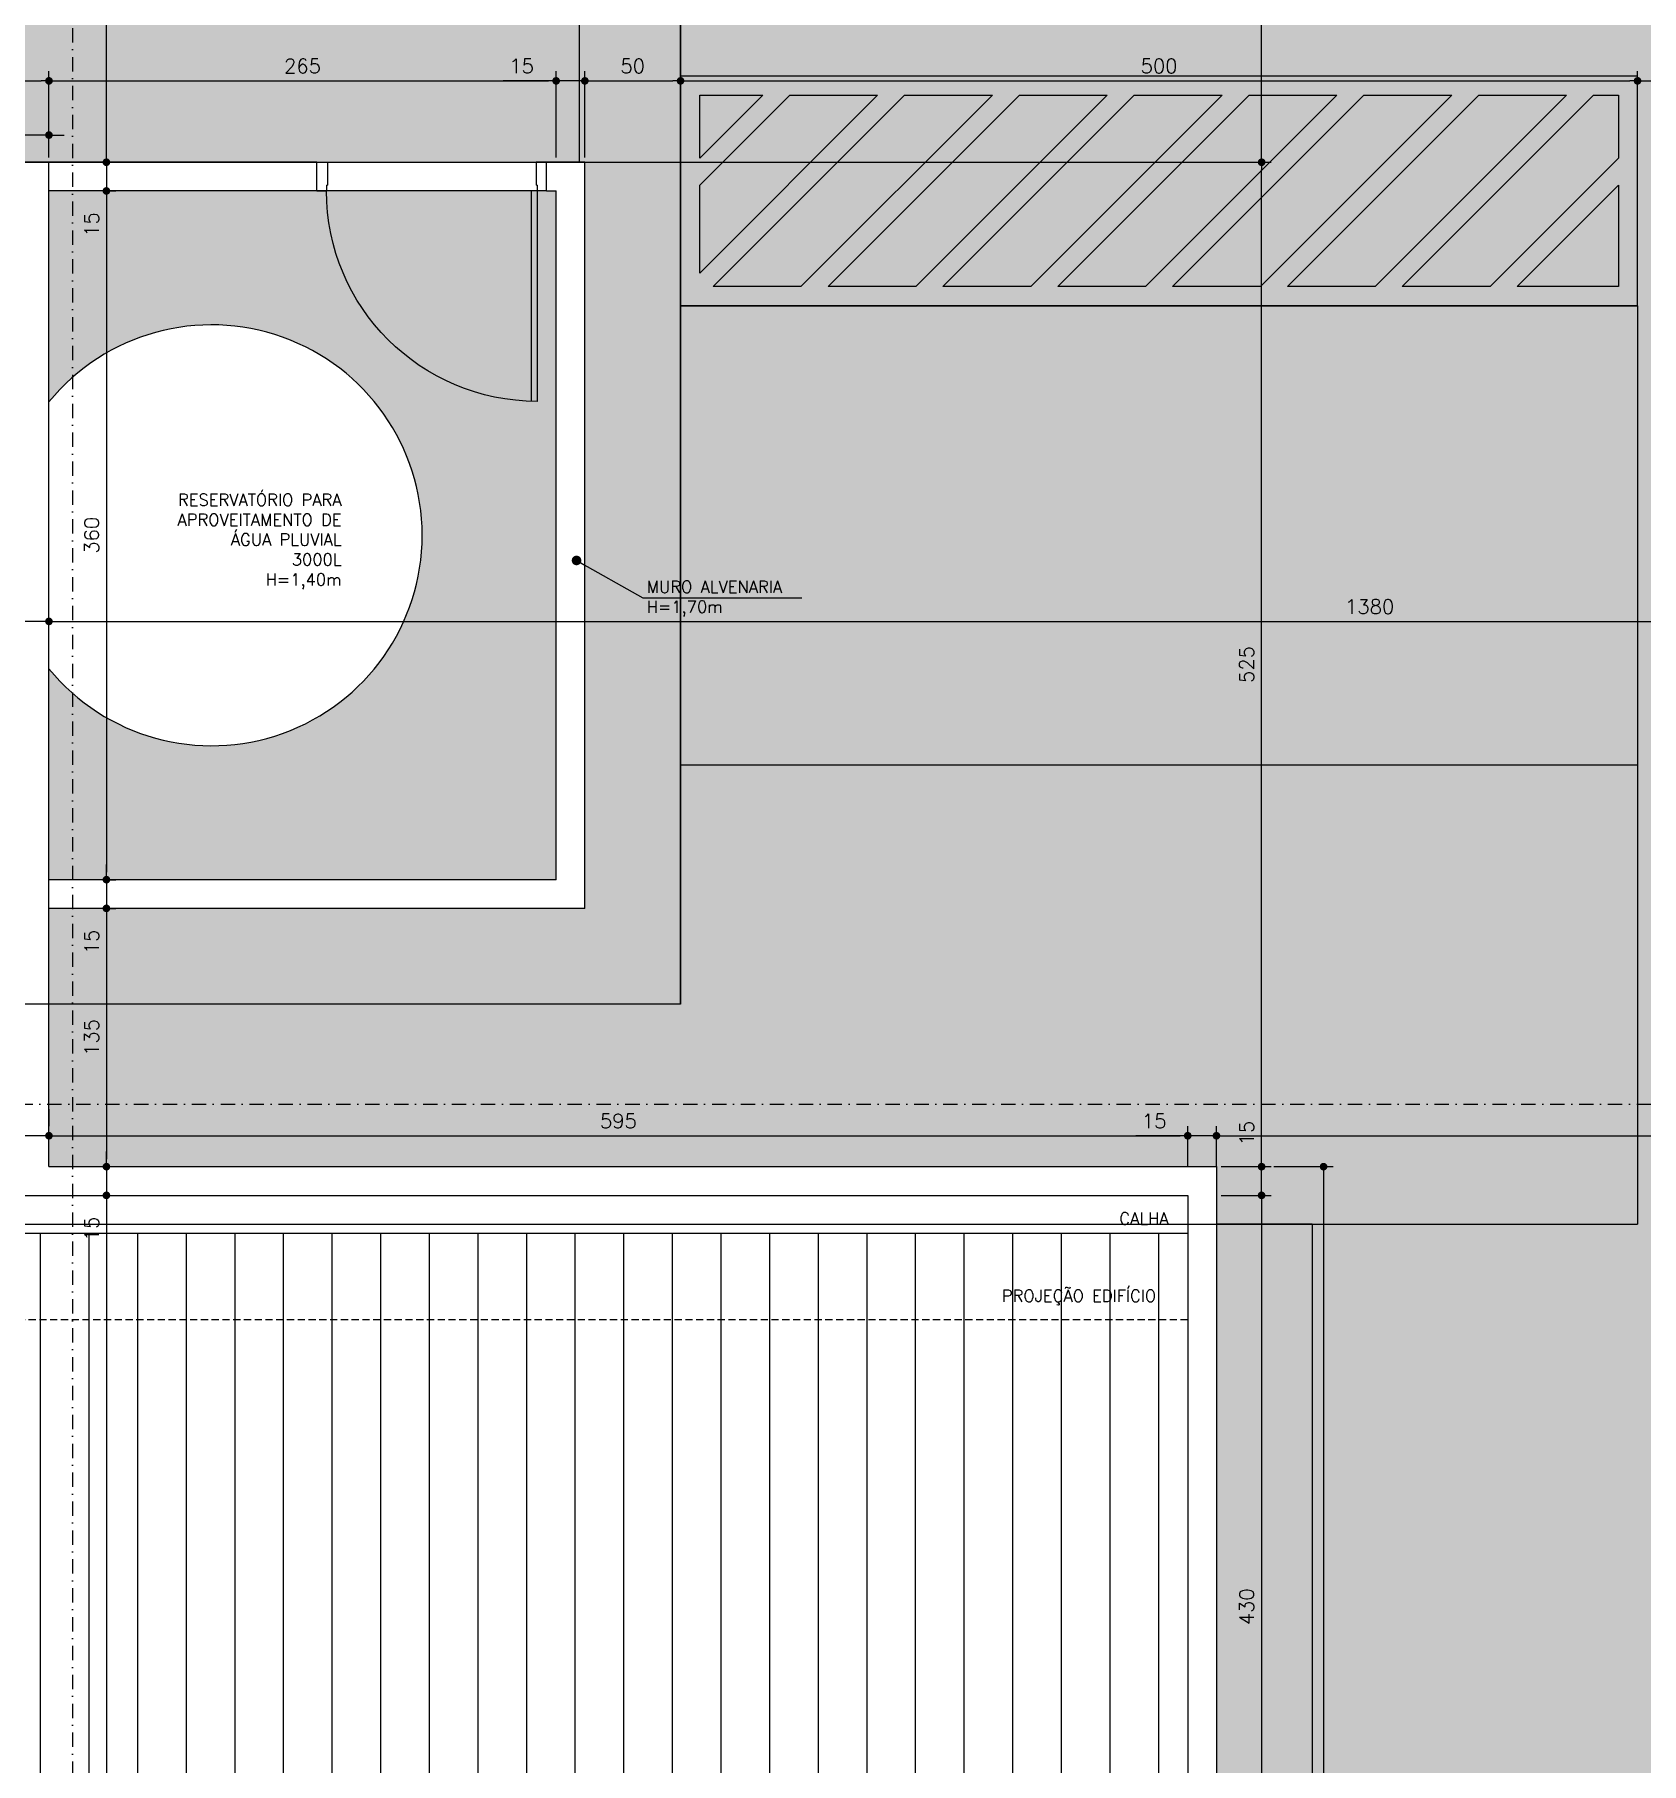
# Model space of a CAD drawing. Header units: millimetres. Extents: x 11997 to 115617, y -26993 to 31834.
# Drawn here: x 14390 to 15229, y -24568 to -23664 of the extents above; entities that cross this region are included whole.
import ezdxf

# ---------------------------------------------------------------- set-up
doc = ezdxf.new("R2010")
doc.units = ezdxf.units.MM
doc.linetypes.add('DASHDOT', pattern=[1, 0.5, -0.25, 0, -0.25])
doc.linetypes.add('HIDDEN', pattern=[0.375, 0.25, -0.125])
doc.layers.add('AREA-AMB', color=5, linetype='Continuous', plot=False)
doc.layers.add('CASCALHO', color=34, linetype='Continuous', plot=False)
for name, color, linetype in [('CALÇADA', 2, 'Continuous'), ('COTA', 4, 'Continuous'), ('DEFICIENTE', 150, 'Continuous'), ('DEFICIENTE-AMARELO', 50, 'Continuous'), ('ESQ', 2, 'Continuous'), ('H. PAVER CINZA 1', 252, 'Continuous'), ('HATCH', 1, 'Continuous'), ('LCORTE', 1, 'Continuous'), ('NIVEL', 1, 'Continuous'), ('PENA2', 2, 'Continuous'), ('PENA3', 3, 'Continuous'), ('PROJ', 1, 'HIDDEN'), ('TEXTO1', 1, 'Continuous'), ('TEXTO2', 2, 'Continuous')]:
    doc.layers.add(name, color=color, linetype=linetype)
doc.styles.add('ROMANS', font='romans.shx')
doc.dimstyles.new('EXTERNA100', dxfattribs={"dimtxt": 12.5, "dimasz": 5, "dimexe": 10, "dimexo": 30, "dimgap": 5.5, "dimtad": 1, "dimzin": 12, "dimdsep": 46, "dimtxsty": 'ROMANS', "dimblk1": 'DOT', "dimblk2": 'DOT', "dimsah": 1, "dimcen": 9, "dimclrt": 2, "dimadec": 0, "dimazin": 0, "dimtfac": 1, "dimtmove": 0, "dimatfit": 1, "dimldrblk": 'DOT', "dimfxl": 1, "dimtolj": 1, "dimtzin": 4, "dimarcsym": 0})
doc.dimstyles.new('EXTERNA50', dxfattribs={"dimtxt": 7.5, "dimasz": 4, "dimexe": 5, "dimexo": 30, "dimgap": 4, "dimtad": 1, "dimzin": 12, "dimdsep": 46, "dimtxsty": 'ROMANS', "dimblk1": 'DOT', "dimblk2": 'DOT', "dimsah": 1, "dimcen": 9, "dimclrt": 2, "dimaunit": 1, "dimadec": 3, "dimazin": 0, "dimtfac": 1, "dimtmove": 0, "dimatfit": 1, "dimldrblk": 'DOT', "dimfxl": 1, "dimtolj": 1, "dimtzin": 4, "dimarcsym": 0})

# ---------------------------------------------------------------- blocks, each defined once
blk = doc.blocks.new('_DOT')
at = {"color": 0, "linetype": 'ByBlock'}
blk.add_line((-0.5, 0), (-1, 0), dxfattribs=at)
at = {"color": 0, "linetype": 'ByBlock', "const_width": 0.5}
blk.add_lwpolyline([(-0.25, 0, 1), (0.25, 0, 1)], format="xyb", close=True, dxfattribs=at)
blk = doc.blocks.new('*D19')
at = {"layer": 'COTA', "color": 0, "lineweight": -2, "transparency": 16777216}
for p, q in [((14382.22, -23728.22), (14382.22, -23711.42)), ((14397.22, -23728.22), (14397.22, -23711.42)), ((14378.22, -23716.42), (14355.15, -23716.42)), ((14397.22, -23716.42), (14382.22, -23716.42)), ((14401.22, -23716.42), (14405.22, -23716.42))]:
    blk.add_line(p, q, dxfattribs=at)
at = {"layer": 'Defpoints', "color": 0, "transparency": 16777216}
for p in [(14382.22, -23716.42), (14382.22, -23758.22), (14397.22, -23758.22)]:
    blk.add_point(p, dxfattribs=at)
at = {"layer": 'COTA', "color": 0, "lineweight": -2, "transparency": 16777216, "xscale": 4, "yscale": 4, "zscale": 4}
blk.add_blockref('_DOT', (14382.22, -23716.42), dxfattribs=at)
at = {"layer": 'COTA', "color": 0, "lineweight": -2, "transparency": 16777216, "xscale": 4, "yscale": 4, "zscale": 4, "rotation": 180}
blk.add_blockref('_DOT', (14397.22, -23716.42), dxfattribs=at)
at = {"layer": 'COTA', "color": 2, "transparency": 16777216, "insert": (14364.69, -23708.67), "char_height": 7.5, "attachment_point": 5, "style": 'ROMANS'}
blk.add_mtext('\\A1;15', dxfattribs=at)
blk = doc.blocks.new('*D20')
at = {"layer": 'COTA', "color": 0, "lineweight": -2, "transparency": 16777216}
for p, q in [((14397.22, -23728.22), (14397.22, -23683.09)), ((14662.22, -23728.22), (14662.22, -23683.09)), ((14401.22, -23688.09), (14658.22, -23688.09))]:
    blk.add_line(p, q, dxfattribs=at)
at = {"layer": 'Defpoints', "color": 0, "transparency": 16777216}
for p in [(14662.22, -23688.09), (14397.22, -23758.22), (14662.22, -23758.22)]:
    blk.add_point(p, dxfattribs=at)
at = {"layer": 'COTA', "color": 0, "lineweight": -2, "transparency": 16777216, "xscale": 4, "yscale": 4, "zscale": 4, "rotation": 180}
blk.add_blockref('_DOT', (14397.22, -23688.09), dxfattribs=at)
at = {"layer": 'COTA', "color": 0, "lineweight": -2, "transparency": 16777216, "xscale": 4, "yscale": 4, "zscale": 4}
blk.add_blockref('_DOT', (14662.22, -23688.09), dxfattribs=at)
at = {"layer": 'COTA', "color": 2, "transparency": 16777216, "insert": (14529.72, -23680.34), "char_height": 7.5, "attachment_point": 5, "style": 'ROMANS'}
blk.add_mtext('\\A1;265', dxfattribs=at)
blk = doc.blocks.new('*D21')
at = {"layer": 'COTA', "color": 0, "lineweight": -2, "transparency": 16777216}
for p, q in [((14662.22, -23728.22), (14662.22, -23683.09)), ((14677.22, -23728.22), (14677.22, -23683.09)), ((14658.22, -23688.09), (14634.62, -23688.09)), ((14677.22, -23688.09), (14662.22, -23688.09)), ((14681.22, -23688.09), (14685.22, -23688.09))]:
    blk.add_line(p, q, dxfattribs=at)
at = {"layer": 'Defpoints', "color": 0, "transparency": 16777216}
for p in [(14677.22, -23688.09), (14662.22, -23758.22), (14677.22, -23758.22)]:
    blk.add_point(p, dxfattribs=at)
at = {"layer": 'COTA', "color": 0, "lineweight": -2, "transparency": 16777216, "xscale": 4, "yscale": 4, "zscale": 4}
blk.add_blockref('_DOT', (14662.22, -23688.09), dxfattribs=at)
at = {"layer": 'COTA', "color": 0, "lineweight": -2, "transparency": 16777216, "xscale": 4, "yscale": 4, "zscale": 4, "rotation": 180}
blk.add_blockref('_DOT', (14677.22, -23688.09), dxfattribs=at)
at = {"layer": 'COTA', "color": 2, "transparency": 16777216, "insert": (14644.15, -23680.34), "char_height": 7.5, "attachment_point": 5, "style": 'ROMANS'}
blk.add_mtext('\\A1;15', dxfattribs=at)
blk = doc.blocks.new('*D22')
at = {"layer": 'COTA', "color": 0, "lineweight": -2, "transparency": 16777216}
for p, q in [((14677.22, -23728.22), (14677.22, -23683.09)), ((14727.22, -23705.62), (14727.22, -23683.09)), ((14681.22, -23688.09), (14723.22, -23688.09))]:
    blk.add_line(p, q, dxfattribs=at)
at = {"layer": 'Defpoints', "color": 0, "transparency": 16777216}
for p in [(14727.22, -23688.09), (14727.22, -23735.62), (14677.22, -23758.22)]:
    blk.add_point(p, dxfattribs=at)
at = {"layer": 'COTA', "color": 0, "lineweight": -2, "transparency": 16777216, "xscale": 4, "yscale": 4, "zscale": 4, "rotation": 180}
blk.add_blockref('_DOT', (14677.22, -23688.09), dxfattribs=at)
at = {"layer": 'COTA', "color": 0, "lineweight": -2, "transparency": 16777216, "xscale": 4, "yscale": 4, "zscale": 4}
blk.add_blockref('_DOT', (14727.22, -23688.09), dxfattribs=at)
at = {"layer": 'COTA', "color": 2, "transparency": 16777216, "insert": (14702.22, -23680.34), "char_height": 7.5, "attachment_point": 5, "style": 'ROMANS'}
blk.add_mtext('\\A1;50', dxfattribs=at)
blk = doc.blocks.new('*D26')
at = {"layer": 'COTA', "color": 0, "lineweight": -2, "transparency": 16777216}
for p, q in [((14427.25, -23726.62), (14427.25, -23722.62)), ((14427.22, -23730.62), (14432.25, -23730.62)), ((14427.25, -23730.62), (14427.25, -23745.62)), ((14427.22, -23745.62), (14432.25, -23745.62)), ((14427.25, -23749.62), (14427.25, -23772.69))]:
    blk.add_line(p, q, dxfattribs=at)
at = {"layer": 'Defpoints', "color": 0, "transparency": 16777216}
for p in [(14397.22, -23730.62), (14397.22, -23745.62), (14427.25, -23745.62)]:
    blk.add_point(p, dxfattribs=at)
at = {"layer": 'COTA', "color": 0, "lineweight": -2, "transparency": 16777216, "xscale": 4, "yscale": 4, "zscale": 4}
for p, rotation in [((14427.25, -23730.62), 270), ((14427.25, -23745.62), 90)]:
    blk.add_blockref('_DOT', p, dxfattribs=dict(at, rotation=rotation))
at = {"layer": 'COTA', "color": 2, "transparency": 16777216, "insert": (14419.5, -23763.15), "char_height": 7.5, "attachment_point": 5, "rotation": 90, "style": 'ROMANS'}
blk.add_mtext('\\A1;15', dxfattribs=at)
blk = doc.blocks.new('*D27')
at = {"layer": 'COTA', "color": 0, "lineweight": -2, "transparency": 16777216}
for p, q in [((14427.22, -23745.62), (14432.25, -23745.62)), ((14427.25, -23749.62), (14427.25, -24101.62)), ((14427.22, -24105.62), (14432.25, -24105.62))]:
    blk.add_line(p, q, dxfattribs=at)
at = {"layer": 'Defpoints', "color": 0, "transparency": 16777216}
for p in [(14397.22, -23745.62), (14397.22, -24105.62), (14427.25, -24105.62)]:
    blk.add_point(p, dxfattribs=at)
at = {"layer": 'COTA', "color": 0, "lineweight": -2, "transparency": 16777216, "xscale": 4, "yscale": 4, "zscale": 4}
for p, rotation in [((14427.25, -23745.62), 90), ((14427.25, -24105.62), 270)]:
    blk.add_blockref('_DOT', p, dxfattribs=dict(at, rotation=rotation))
at = {"layer": 'COTA', "color": 2, "transparency": 16777216, "insert": (14419.5, -23925.62), "char_height": 7.5, "attachment_point": 5, "rotation": 90, "style": 'ROMANS'}
blk.add_mtext('\\A1;360', dxfattribs=at)
blk = doc.blocks.new('*D28')
at = {"layer": 'COTA', "color": 0, "lineweight": -2, "transparency": 16777216}
for p, q in [((14427.25, -24101.62), (14427.25, -24097.62)), ((14427.22, -24105.62), (14432.25, -24105.62)), ((14427.25, -24105.62), (14427.25, -24120.62)), ((14427.22, -24120.62), (14432.25, -24120.62)), ((14427.25, -24124.62), (14427.25, -24147.69))]:
    blk.add_line(p, q, dxfattribs=at)
at = {"layer": 'Defpoints', "color": 0, "transparency": 16777216}
for p in [(14397.22, -24105.62), (14397.22, -24120.62), (14427.25, -24120.62)]:
    blk.add_point(p, dxfattribs=at)
at = {"layer": 'COTA', "color": 0, "lineweight": -2, "transparency": 16777216, "xscale": 4, "yscale": 4, "zscale": 4}
for p, rotation in [((14427.25, -24105.62), 270), ((14427.25, -24120.62), 90)]:
    blk.add_blockref('_DOT', p, dxfattribs=dict(at, rotation=rotation))
at = {"layer": 'COTA', "color": 2, "transparency": 16777216, "insert": (14419.5, -24138.15), "char_height": 7.5, "attachment_point": 5, "rotation": 90, "style": 'ROMANS'}
blk.add_mtext('\\A1;15', dxfattribs=at)
blk = doc.blocks.new('*D29')
at = {"layer": 'COTA', "color": 0, "lineweight": -2, "transparency": 16777216}
for p, q in [((14427.22, -24120.62), (14432.25, -24120.62)), ((14427.25, -24124.62), (14427.25, -24251.62)), ((14427.22, -24255.62), (14432.25, -24255.62))]:
    blk.add_line(p, q, dxfattribs=at)
at = {"layer": 'Defpoints', "color": 0, "transparency": 16777216}
for p in [(14397.22, -24120.62), (14397.22, -24255.62), (14427.25, -24255.62)]:
    blk.add_point(p, dxfattribs=at)
at = {"layer": 'COTA', "color": 0, "lineweight": -2, "transparency": 16777216, "xscale": 4, "yscale": 4, "zscale": 4}
for p, rotation in [((14427.25, -24120.62), 90), ((14427.25, -24255.62), 270)]:
    blk.add_blockref('_DOT', p, dxfattribs=dict(at, rotation=rotation))
at = {"layer": 'COTA', "color": 2, "transparency": 16777216, "insert": (14419.5, -24188.12), "char_height": 7.5, "attachment_point": 5, "rotation": 90, "style": 'ROMANS'}
blk.add_mtext('\\A1;135', dxfattribs=at)
blk = doc.blocks.new('*D30')
at = {"layer": 'COTA', "color": 0, "lineweight": -2, "transparency": 16777216}
for p, q in [((14427.25, -24251.62), (14427.25, -24247.62)), ((14427.22, -24255.62), (14432.25, -24255.62)), ((14427.25, -24255.62), (14427.25, -24270.62)), ((14427.22, -24270.62), (14432.25, -24270.62)), ((14427.25, -24274.62), (14427.25, -24297.69))]:
    blk.add_line(p, q, dxfattribs=at)
at = {"layer": 'Defpoints', "color": 0, "transparency": 16777216}
for p in [(14397.22, -24255.62), (14397.22, -24270.62), (14427.25, -24270.62)]:
    blk.add_point(p, dxfattribs=at)
at = {"layer": 'COTA', "color": 0, "lineweight": -2, "transparency": 16777216, "xscale": 4, "yscale": 4, "zscale": 4}
for p, rotation in [((14427.25, -24255.62), 270), ((14427.25, -24270.62), 90)]:
    blk.add_blockref('_DOT', p, dxfattribs=dict(at, rotation=rotation))
at = {"layer": 'COTA', "color": 2, "transparency": 16777216, "insert": (14419.5, -24288.15), "char_height": 7.5, "attachment_point": 5, "rotation": 90, "style": 'ROMANS'}
blk.add_mtext('\\A1;15', dxfattribs=at)
blk = doc.blocks.new('*D31')
at = {"layer": 'COTA', "color": 0, "lineweight": -2, "transparency": 16777216}
for p, q in [((14427.22, -24270.62), (14432.25, -24270.62)), ((14427.25, -24274.62), (14427.25, -25276.62)), ((14427.22, -25280.62), (14432.25, -25280.62))]:
    blk.add_line(p, q, dxfattribs=at)
at = {"layer": 'Defpoints', "color": 0, "transparency": 16777216}
for p in [(14397.22, -24270.62), (14397.22, -25280.62), (14427.25, -25280.62)]:
    blk.add_point(p, dxfattribs=at)
at = {"layer": 'COTA', "color": 0, "lineweight": -2, "transparency": 16777216, "xscale": 4, "yscale": 4, "zscale": 4}
for p, rotation in [((14427.25, -24270.62), 90), ((14427.25, -25280.62), 270)]:
    blk.add_blockref('_DOT', p, dxfattribs=dict(at, rotation=rotation))
at = {"layer": 'COTA', "color": 2, "transparency": 16777216, "insert": (14419.5, -24775.62), "char_height": 7.5, "attachment_point": 5, "rotation": 90, "style": 'ROMANS'}
blk.add_mtext('\\A1;1010', dxfattribs=at)
blk = doc.blocks.new('*D37')
at = {"layer": 'COTA', "color": 0, "lineweight": -2, "transparency": 16777216}
for p, q in [((14427.22, -23120.62), (14432.25, -23120.62)), ((14427.25, -23726.62), (14427.25, -23124.62)), ((14427.22, -23730.62), (14432.25, -23730.62))]:
    blk.add_line(p, q, dxfattribs=at)
at = {"layer": 'Defpoints', "color": 0, "transparency": 16777216}
for p in [(14397.22, -23120.62), (14427.25, -23120.62), (14397.22, -23730.62)]:
    blk.add_point(p, dxfattribs=at)
at = {"layer": 'COTA', "color": 0, "lineweight": -2, "transparency": 16777216, "xscale": 4, "yscale": 4, "zscale": 4}
for p, rotation in [((14427.25, -23120.62), 90), ((14427.25, -23730.62), 270)]:
    blk.add_blockref('_DOT', p, dxfattribs=dict(at, rotation=rotation))
at = {"layer": 'COTA', "color": 2, "transparency": 16777216, "insert": (14419.5, -23425.62), "char_height": 7.5, "attachment_point": 5, "rotation": 90, "style": 'ROMANS'}
blk.add_mtext('\\A1;610', dxfattribs=at)
blk = doc.blocks.new('*D39')
at = {"layer": 'COTA', "color": 0, "lineweight": -2, "transparency": 16777216}
for p, q in [((15030.81, -24251.62), (15030.81, -24228.54)), ((15009.75, -24255.62), (15035.81, -24255.62)), ((15030.81, -24270.62), (15030.81, -24255.62)), ((15009.75, -24270.62), (15035.81, -24270.62)), ((15030.81, -24274.62), (15030.81, -24278.62))]:
    blk.add_line(p, q, dxfattribs=at)
at = {"layer": 'Defpoints', "color": 0, "transparency": 16777216}
for p in [(14979.75, -24255.62), (15030.81, -24255.62), (14979.75, -24270.62)]:
    blk.add_point(p, dxfattribs=at)
at = {"layer": 'COTA', "color": 0, "lineweight": -2, "transparency": 16777216, "xscale": 4, "yscale": 4, "zscale": 4}
for p, rotation in [((15030.81, -24255.62), 270), ((15030.81, -24270.62), 90)]:
    blk.add_blockref('_DOT', p, dxfattribs=dict(at, rotation=rotation))
at = {"layer": 'COTA', "color": 2, "transparency": 16777216, "insert": (15023.06, -24238.08), "char_height": 7.5, "attachment_point": 5, "rotation": 90, "style": 'ROMANS'}
blk.add_mtext('\\A1;15', dxfattribs=at)
blk = doc.blocks.new('*D40')
at = {"layer": 'COTA', "color": 0, "lineweight": -2, "transparency": 16777216}
for p, q in [((15009.75, -24270.62), (15035.81, -24270.62)), ((15030.81, -24274.62), (15030.81, -24696.62)), ((15009.75, -24700.62), (15035.81, -24700.62))]:
    blk.add_line(p, q, dxfattribs=at)
at = {"layer": 'Defpoints', "color": 0, "transparency": 16777216}
for p in [(14979.75, -24270.62), (14979.75, -24700.62), (15030.81, -24700.62)]:
    blk.add_point(p, dxfattribs=at)
at = {"layer": 'COTA', "color": 0, "lineweight": -2, "transparency": 16777216, "xscale": 4, "yscale": 4, "zscale": 4}
for p, rotation in [((15030.81, -24270.62), 90), ((15030.81, -24700.62), 270)]:
    blk.add_blockref('_DOT', p, dxfattribs=dict(at, rotation=rotation))
at = {"layer": 'COTA', "color": 2, "transparency": 16777216, "insert": (15023.06, -24485.62), "char_height": 7.5, "attachment_point": 5, "rotation": 90, "style": 'ROMANS'}
blk.add_mtext('\\A1;430', dxfattribs=at)
blk = doc.blocks.new('*D48')
at = {"layer": 'COTA', "color": 0, "lineweight": -2, "transparency": 16777216}
for p, q in [((14707.22, -23730.62), (15035.81, -23730.62)), ((15030.81, -24251.62), (15030.81, -23734.62)), ((15009.75, -24255.62), (15035.81, -24255.62))]:
    blk.add_line(p, q, dxfattribs=at)
at = {"layer": 'Defpoints', "color": 0, "transparency": 16777216}
for p in [(14677.22, -23730.62), (15030.81, -23730.62), (14979.75, -24255.62)]:
    blk.add_point(p, dxfattribs=at)
at = {"layer": 'COTA', "color": 0, "lineweight": -2, "transparency": 16777216, "xscale": 4, "yscale": 4, "zscale": 4}
for p, rotation in [((15030.81, -23730.62), 90), ((15030.81, -24255.62), 270)]:
    blk.add_blockref('_DOT', p, dxfattribs=dict(at, rotation=rotation))
at = {"layer": 'COTA', "color": 2, "transparency": 16777216, "insert": (15023.06, -23993.12), "char_height": 7.5, "attachment_point": 5, "rotation": 90, "style": 'ROMANS'}
blk.add_mtext('\\A1;525', dxfattribs=at)
blk = doc.blocks.new('*D49')
at = {"layer": 'COTA', "color": 0, "lineweight": -2, "transparency": 16777216}
for p, q in [((14717.22, -23105.62), (15035.81, -23105.62)), ((15030.81, -23726.62), (15030.81, -23109.62)), ((14707.22, -23730.62), (15035.81, -23730.62))]:
    blk.add_line(p, q, dxfattribs=at)
at = {"layer": 'Defpoints', "color": 0, "transparency": 16777216}
for p in [(14687.22, -23105.62), (15030.81, -23105.62), (14677.22, -23730.62)]:
    blk.add_point(p, dxfattribs=at)
at = {"layer": 'COTA', "color": 0, "lineweight": -2, "transparency": 16777216, "xscale": 4, "yscale": 4, "zscale": 4}
for p, rotation in [((15030.81, -23105.62), 90), ((15030.81, -23730.62), 270)]:
    blk.add_blockref('_DOT', p, dxfattribs=dict(at, rotation=rotation))
at = {"layer": 'COTA', "color": 2, "transparency": 16777216, "insert": (15023.06, -23418.12), "char_height": 7.5, "attachment_point": 5, "rotation": 90, "style": 'ROMANS'}
blk.add_mtext('\\A1;625', dxfattribs=at)
blk = doc.blocks.new('*D69')
at = {"layer": 'COTA', "color": 0, "lineweight": -2, "transparency": 16777216}
for p, q in [((13382.22, -23700.62), (13382.22, -23683.09)), ((14397.22, -23700.62), (14397.22, -23683.09)), ((13386.22, -23688.09), (14393.22, -23688.09))]:
    blk.add_line(p, q, dxfattribs=at)
at = {"layer": 'Defpoints', "color": 0, "transparency": 16777216}
for p in [(14397.22, -23688.09), (13382.22, -23730.62), (14397.22, -23730.62)]:
    blk.add_point(p, dxfattribs=at)
at = {"layer": 'COTA', "color": 0, "lineweight": -2, "transparency": 16777216, "xscale": 4, "yscale": 4, "zscale": 4, "rotation": 180}
blk.add_blockref('_DOT', (13382.22, -23688.09), dxfattribs=at)
at = {"layer": 'COTA', "color": 0, "lineweight": -2, "transparency": 16777216, "xscale": 4, "yscale": 4, "zscale": 4}
blk.add_blockref('_DOT', (14397.22, -23688.09), dxfattribs=at)
at = {"layer": 'COTA', "color": 2, "transparency": 16777216, "insert": (13889.72, -23680.34), "char_height": 7.5, "attachment_point": 5, "style": 'ROMANS'}
blk.add_mtext('\\A1;1015', dxfattribs=at)
blk = doc.blocks.new('*D75')
at = {"layer": 'COTA', "color": 0, "lineweight": -2, "transparency": 16777216}
for p, q in [((14382.22, -24225.62), (14382.22, -24234.47)), ((14397.22, -24225.62), (14397.22, -24234.47)), ((14378.22, -24239.47), (14355.15, -24239.47)), ((14397.22, -24239.47), (14382.22, -24239.47)), ((14401.22, -24239.47), (14405.22, -24239.47))]:
    blk.add_line(p, q, dxfattribs=at)
at = {"layer": 'Defpoints', "color": 0, "transparency": 16777216}
for p in [(14382.22, -24239.47), (14382.22, -24255.62), (14397.22, -24255.62)]:
    blk.add_point(p, dxfattribs=at)
at = {"layer": 'COTA', "color": 0, "lineweight": -2, "transparency": 16777216, "xscale": 4, "yscale": 4, "zscale": 4}
blk.add_blockref('_DOT', (14382.22, -24239.47), dxfattribs=at)
at = {"layer": 'COTA', "color": 0, "lineweight": -2, "transparency": 16777216, "xscale": 4, "yscale": 4, "zscale": 4, "rotation": 180}
blk.add_blockref('_DOT', (14397.22, -24239.47), dxfattribs=at)
at = {"layer": 'COTA', "color": 2, "transparency": 16777216, "insert": (14364.69, -24231.72), "char_height": 7.5, "attachment_point": 5, "style": 'ROMANS'}
blk.add_mtext('\\A1;15', dxfattribs=at)
blk = doc.blocks.new('*D76')
at = {"layer": 'COTA', "color": 0, "lineweight": -2, "transparency": 16777216}
for p, q in [((14397.22, -24240.62), (14397.22, -24234.47)), ((14992.22, -24240.62), (14992.22, -24234.47)), ((14401.22, -24239.47), (14988.22, -24239.47))]:
    blk.add_line(p, q, dxfattribs=at)
at = {"layer": 'Defpoints', "color": 0, "transparency": 16777216}
for p in [(14992.22, -24239.47), (14397.22, -24270.62), (14992.22, -24270.62)]:
    blk.add_point(p, dxfattribs=at)
at = {"layer": 'COTA', "color": 0, "lineweight": -2, "transparency": 16777216, "xscale": 4, "yscale": 4, "zscale": 4, "rotation": 180}
blk.add_blockref('_DOT', (14397.22, -24239.47), dxfattribs=at)
at = {"layer": 'COTA', "color": 0, "lineweight": -2, "transparency": 16777216, "xscale": 4, "yscale": 4, "zscale": 4}
blk.add_blockref('_DOT', (14992.22, -24239.47), dxfattribs=at)
at = {"layer": 'COTA', "color": 2, "transparency": 16777216, "insert": (14694.72, -24231.72), "char_height": 7.5, "attachment_point": 5, "style": 'ROMANS'}
blk.add_mtext('\\A1;595', dxfattribs=at)
blk = doc.blocks.new('*D77')
at = {"layer": 'COTA', "color": 0, "lineweight": -2, "transparency": 16777216}
for p, q in [((14992.22, -24255.62), (14992.22, -24234.47)), ((15007.22, -24255.62), (15007.22, -24234.47)), ((14988.22, -24239.47), (14965.15, -24239.47)), ((15007.22, -24239.47), (14992.22, -24239.47)), ((15011.22, -24239.47), (15015.22, -24239.47))]:
    blk.add_line(p, q, dxfattribs=at)
at = {"layer": 'Defpoints', "color": 0, "transparency": 16777216}
for p in [(14992.22, -24239.47), (14992.22, -24285.62), (15007.22, -24285.62)]:
    blk.add_point(p, dxfattribs=at)
at = {"layer": 'COTA', "color": 0, "lineweight": -2, "transparency": 16777216, "xscale": 4, "yscale": 4, "zscale": 4}
blk.add_blockref('_DOT', (14992.22, -24239.47), dxfattribs=at)
at = {"layer": 'COTA', "color": 0, "lineweight": -2, "transparency": 16777216, "xscale": 4, "yscale": 4, "zscale": 4, "rotation": 180}
blk.add_blockref('_DOT', (15007.22, -24239.47), dxfattribs=at)
at = {"layer": 'COTA', "color": 2, "transparency": 16777216, "insert": (14974.69, -24231.72), "char_height": 7.5, "attachment_point": 5, "style": 'ROMANS'}
blk.add_mtext('\\A1;15', dxfattribs=at)
blk = doc.blocks.new('*D78')
at = {"layer": 'COTA', "color": 0, "lineweight": -2, "transparency": 16777216}
for p, q in [((15007.22, -24255.62), (15007.22, -24234.47)), ((15777.22, -24255.62), (15777.22, -24234.47)), ((15011.22, -24239.47), (15773.22, -24239.47))]:
    blk.add_line(p, q, dxfattribs=at)
at = {"layer": 'Defpoints', "color": 0, "transparency": 16777216}
for p in [(15777.22, -24239.47), (15007.22, -24285.62), (15777.22, -24285.62)]:
    blk.add_point(p, dxfattribs=at)
at = {"layer": 'COTA', "color": 0, "lineweight": -2, "transparency": 16777216, "xscale": 4, "yscale": 4, "zscale": 4, "rotation": 180}
blk.add_blockref('_DOT', (15007.22, -24239.47), dxfattribs=at)
at = {"layer": 'COTA', "color": 0, "lineweight": -2, "transparency": 16777216, "xscale": 4, "yscale": 4, "zscale": 4}
blk.add_blockref('_DOT', (15777.22, -24239.47), dxfattribs=at)
at = {"layer": 'COTA', "color": 2, "transparency": 16777216, "insert": (15392.22, -24231.72), "char_height": 7.5, "attachment_point": 5, "style": 'ROMANS'}
blk.add_mtext('\\A1;770', dxfattribs=at)
blk = doc.blocks.new('*D82')
at = {"layer": 'COTA', "color": 0, "lineweight": -2, "transparency": 16777216}
for p, q in [((15037.22, -24255.62), (15068.19, -24255.62)), ((15063.19, -24259.62), (15063.19, -25371.62)), ((15037.22, -25375.62), (15068.19, -25375.62))]:
    blk.add_line(p, q, dxfattribs=at)
at = {"layer": 'Defpoints', "color": 0, "transparency": 16777216}
for p in [(15007.22, -24255.62), (15007.22, -25375.62), (15063.19, -25375.62)]:
    blk.add_point(p, dxfattribs=at)
at = {"layer": 'COTA', "color": 0, "lineweight": -2, "transparency": 16777216, "xscale": 4, "yscale": 4, "zscale": 4}
for p, rotation in [((15063.19, -24255.62), 90), ((15063.19, -25375.62), 270)]:
    blk.add_blockref('_DOT', p, dxfattribs=dict(at, rotation=rotation))
at = {"layer": 'COTA', "color": 2, "transparency": 16777216, "insert": (15055.44, -24815.62), "char_height": 7.5, "attachment_point": 5, "rotation": 90, "style": 'ROMANS'}
blk.add_mtext('\\A1;1120', dxfattribs=at)
blk = doc.blocks.new('*D140')
at = {"layer": 'COTA', "color": 0, "lineweight": -2, "transparency": 16777216}
for p, q in [((14727.22, -23700.62), (14727.22, -23683.09)), ((15227.22, -23705.62), (15227.22, -23683.09)), ((14731.22, -23688.09), (15223.22, -23688.09))]:
    blk.add_line(p, q, dxfattribs=at)
at = {"layer": 'Defpoints', "color": 0, "transparency": 16777216}
for p in [(15227.22, -23688.09), (14727.22, -23730.62), (15227.22, -23735.62)]:
    blk.add_point(p, dxfattribs=at)
at = {"layer": 'COTA', "color": 0, "lineweight": -2, "transparency": 16777216, "xscale": 4, "yscale": 4, "zscale": 4, "rotation": 180}
blk.add_blockref('_DOT', (14727.22, -23688.09), dxfattribs=at)
at = {"layer": 'COTA', "color": 0, "lineweight": -2, "transparency": 16777216, "xscale": 4, "yscale": 4, "zscale": 4}
blk.add_blockref('_DOT', (15227.22, -23688.09), dxfattribs=at)
at = {"layer": 'COTA', "color": 2, "transparency": 16777216, "insert": (14977.22, -23680.34), "char_height": 7.5, "attachment_point": 5, "style": 'ROMANS'}
blk.add_mtext('\\A1;500', dxfattribs=at)
blk = doc.blocks.new('*D141')
at = {"layer": 'COTA', "color": 0, "lineweight": -2, "transparency": 16777216}
for p, q in [((15227.22, -23705.62), (15227.22, -23683.09)), ((15777.22, -23705.62), (15777.22, -23683.09)), ((15231.22, -23688.09), (15773.22, -23688.09))]:
    blk.add_line(p, q, dxfattribs=at)
at = {"layer": 'Defpoints', "color": 0, "transparency": 16777216}
for p in [(15777.22, -23688.09), (15227.22, -23735.62), (15777.22, -23735.62)]:
    blk.add_point(p, dxfattribs=at)
at = {"layer": 'COTA', "color": 0, "lineweight": -2, "transparency": 16777216, "xscale": 4, "yscale": 4, "zscale": 4, "rotation": 180}
blk.add_blockref('_DOT', (15227.22, -23688.09), dxfattribs=at)
at = {"layer": 'COTA', "color": 0, "lineweight": -2, "transparency": 16777216, "xscale": 4, "yscale": 4, "zscale": 4}
blk.add_blockref('_DOT', (15777.22, -23688.09), dxfattribs=at)
at = {"layer": 'COTA', "color": 2, "transparency": 16777216, "insert": (15502.22, -23680.34), "char_height": 7.5, "attachment_point": 5, "style": 'ROMANS'}
blk.add_mtext('\\A1;550', dxfattribs=at)
blk = doc.blocks.new('P110')
at = {"layer": 'ESQ'}
for p, q in [((0.82, 8.79), (6.32, 8.79)), ((6.32, 8.79), (6.32, -3.21)), ((120.82, 8.79), (115.32, 8.79)), ((115.32, 8.79), (115.32, -3.21)), ((0.82, -6.21), (5.82, -6.21)), ((5.82, -3.21), (5.82, -6.21)), ((5.82, -3.21), (6.32, -3.21)), ((5.82, -6.21), (5.82, -116.21)), ((5.82, -6.21), (8.82, -6.21)), ((8.82, -6.21), (8.82, -116.17)), ((115.82, -3.21), (115.32, -3.21)), ((115.82, -3.21), (115.82, -6.21)), ((120.82, -6.21), (115.82, -6.21))]:
    blk.add_line(p, q, dxfattribs=at)
at = {"layer": 'ESQ', "color": 1}
blk.add_arc((5.82, -6.21), 110, 270, 0, dxfattribs=at)
blk = doc.blocks.new('*D199')
at = {"layer": 'COTA', "color": 0, "lineweight": -2, "transparency": 16777216}
for p, q in [((14378.22, -23970.62), (14355.15, -23970.62)), ((14382.22, -23997.97), (14382.22, -23965.62)), ((14397.22, -23970.62), (14382.22, -23970.62)), ((14397.22, -23997.97), (14397.22, -23965.62)), ((14401.22, -23970.62), (14405.22, -23970.62))]:
    blk.add_line(p, q, dxfattribs=at)
at = {"layer": 'Defpoints', "color": 0, "transparency": 16777216}
for p in [(14382.22, -23970.62), (14382.22, -24027.97), (14397.22, -24027.97)]:
    blk.add_point(p, dxfattribs=at)
at = {"layer": 'COTA', "color": 0, "lineweight": -2, "transparency": 16777216, "xscale": 4, "yscale": 4, "zscale": 4}
blk.add_blockref('_DOT', (14382.22, -23970.62), dxfattribs=at)
at = {"layer": 'COTA', "color": 0, "lineweight": -2, "transparency": 16777216, "xscale": 4, "yscale": 4, "zscale": 4, "rotation": 180}
blk.add_blockref('_DOT', (14397.22, -23970.62), dxfattribs=at)
at = {"layer": 'COTA', "color": 2, "transparency": 16777216, "insert": (14364.69, -23962.87), "char_height": 7.5, "attachment_point": 5, "style": 'ROMANS'}
blk.add_mtext('\\A1;15', dxfattribs=at)
blk = doc.blocks.new('*D200')
at = {"layer": 'COTA', "color": 0, "lineweight": -2, "transparency": 16777216}
for p, q in [((14397.22, -23997.97), (14397.22, -23965.62)), ((14401.22, -23970.62), (15773.22, -23970.62)), ((15777.22, -23997.97), (15777.22, -23965.62))]:
    blk.add_line(p, q, dxfattribs=at)
at = {"layer": 'Defpoints', "color": 0, "transparency": 16777216}
for p in [(15777.22, -23970.62), (14397.22, -24027.97), (15777.22, -24027.97)]:
    blk.add_point(p, dxfattribs=at)
at = {"layer": 'COTA', "color": 0, "lineweight": -2, "transparency": 16777216, "xscale": 4, "yscale": 4, "zscale": 4, "rotation": 180}
blk.add_blockref('_DOT', (14397.22, -23970.62), dxfattribs=at)
at = {"layer": 'COTA', "color": 0, "lineweight": -2, "transparency": 16777216, "xscale": 4, "yscale": 4, "zscale": 4}
blk.add_blockref('_DOT', (15777.22, -23970.62), dxfattribs=at)
at = {"layer": 'COTA', "color": 2, "transparency": 16777216, "insert": (15087.22, -23962.87), "char_height": 7.5, "attachment_point": 5, "style": 'ROMANS'}
blk.add_mtext('\\A1;1380', dxfattribs=at)
blk = doc.blocks.new('FDEDF')
at = {"layer": 'DEFICIENTE-AMARELO'}
h = blk.add_hatch(color=256, dxfattribs=at)
h.paths.add_polyline_path([(169428.78, 11396.44), (169308.78, 11396.44), (169308.78, 10896.44), (169428.78, 10896.44)])
h.paths.add_polyline_path([(169418.78, 11293.51), (169325.85, 11386.44), (169371.71, 11386.44), (169418.78, 11339.37)], flags=16)
h.paths.add_polyline_path([(169418.78, 11279.37), (169418.78, 11233.51), (169318.78, 11333.51), (169318.78, 11379.37)], flags=16)
h.paths.add_polyline_path([(169418.78, 11219.37), (169418.78, 11173.51), (169318.78, 11273.51), (169318.78, 11319.37)], flags=16)
h.paths.add_polyline_path([(169418.78, 11353.51), (169385.85, 11386.44), (169418.78, 11386.44)], flags=16)
h.paths.add_polyline_path([(169418.78, 11159.37), (169418.78, 11113.51), (169318.78, 11213.51), (169318.78, 11259.37)], flags=16)
h.paths.add_polyline_path([(169418.78, 11099.37), (169418.78, 11053.51), (169318.78, 11153.51), (169318.78, 11199.37)], flags=16)
h.paths.add_polyline_path([(169318.78, 11139.37), (169418.78, 11039.37), (169418.78, 10993.51), (169318.78, 11093.51)], flags=16)
h.paths.add_polyline_path([(169318.78, 11079.37), (169418.78, 10979.37), (169418.78, 10933.51), (169318.78, 11033.51)], flags=16)
h.paths.add_polyline_path([(169318.78, 11019.37), (169418.78, 10919.37), (169418.78, 10906.44), (169385.85, 10906.44), (169318.78, 10973.51)], flags=16)
h.paths.add_polyline_path([(169318.78, 10959.37), (169371.71, 10906.44), (169318.78, 10906.44)], flags=16)
at = {"layer": 'DEFICIENTE-AMARELO', "color": 1}
for points in [[(169428.78, 11396.44), (169308.78, 11396.44), (169308.78, 10896.44), (169428.78, 10896.44), (169428.78, 11396.44)], [(169418.78, 11293.51), (169325.85, 11386.44), (169371.71, 11386.44), (169418.78, 11339.37), (169418.78, 11293.51)], [(169418.78, 11353.51), (169385.85, 11386.44), (169418.78, 11386.44), (169418.78, 11353.51)], [(169418.78, 11279.37), (169418.78, 11233.51), (169318.78, 11333.51), (169318.78, 11379.37), (169418.78, 11279.37)], [(169418.78, 11219.37), (169418.78, 11173.51), (169318.78, 11273.51), (169318.78, 11319.37), (169418.78, 11219.37)], [(169418.78, 11159.37), (169418.78, 11113.51), (169318.78, 11213.51), (169318.78, 11259.37), (169418.78, 11159.37)], [(169418.78, 11099.37), (169418.78, 11053.51), (169318.78, 11153.51), (169318.78, 11199.37), (169418.78, 11099.37)], [(169318.78, 11139.37), (169418.78, 11039.37), (169418.78, 10993.51), (169318.78, 11093.51), (169318.78, 11139.37)], [(169318.78, 11079.37), (169418.78, 10979.37), (169418.78, 10933.51), (169318.78, 11033.51), (169318.78, 11079.37)], [(169318.78, 11019.37), (169418.78, 10919.37), (169418.78, 10906.44), (169385.85, 10906.44), (169318.78, 10973.51), (169318.78, 11019.37)], [(169318.78, 10959.37), (169371.71, 10906.44), (169318.78, 10906.44), (169318.78, 10959.37)]]:
    blk.add_lwpolyline(points, close=True, dxfattribs=at)

msp = doc.modelspace()

# ---------------------------------------------------------------- hatches: boundary and pattern name
at = {"layer": 'CASCALHO'}
h = msp.add_hatch(dxfattribs=at)
h.set_pattern_fill('AR-CONC', color=256, scale=0.2, style=0)
h.set_pattern_definition([(50, (14397.223, -25241.616), (36.43693, -3.1878), [3.81, -41.91]), (355, (14397.223, -25241.616), (-7.04857, 38.21133), [3.048, -33.528]), (100.451, (14400.26, -25241.88), (29.3885, 35.02334), [3.238, -35.618]), (46.1842, (14397.223, -25231.456), (54.2158, -8.4085), [5.715, -62.865]), (96.6356, (14401.74, -25232.157), (47.4808, 49.4851), [4.857, -53.427]), (351.184, (14397.223, -25231.456), (47.4809, 49.485), [4.572, -50.292]), (21, (14402.303, -25233.996), (30.32298, -20.4531), [3.81, -41.91]), (326, (14402.303, -25233.996), (12.3604, 36.8376), [3.048, -33.528]), (71.4514, (14404.83, -25235.7), (42.6833, 16.38457), [3.238, -35.618]), (37.5, (14397.223, -25241.616), (0.61772, 16.91101), [0, -33.1216, 0, -34.036, 0, -33.655]), (7.5, (14397.223, -25241.616), (13.36393, 20.03611), [0, -19.4056, 0, -32.3596, 0, -12.827]), (327.5, (14385.895, -25241.616), (27.11812, -1.14575), [0, -12.7, 0, -39.624, 0, -52.578]), (317.5, (14380.815, -25241.616), (29.62584, 5.0853), [0, -16.51, 0, -26.3144, 0, -37.338])])
h.paths.add_polyline_path([(15777.223, -23120.616), (14727.223, -23120.616), (14727.223, -24170.616), (14397.223, -24170.616), (14397.223, -24255.616), (15007.223, -24255.616), (15007.223, -24285.893), (15057.223, -24285.893), (15057.223, -25241.616), (15777.223, -25241.616)])
at = {"layer": 'DEFICIENTE'}
h = msp.add_hatch(color=256, dxfattribs=at)
h.paths.add_polyline_path([(15055.738, -23839.233), (15055.738, -24009.233), (15225.738, -24009.233), (15225.738, -23839.233)])
h.paths.add_polyline_path([(15183.98, -23883.221), (15174.48, -23866.767), (15182.707, -23862.017), (15196.957, -23886.699), (15155.821, -23910.449), (15155.821, -23967.449), (15079.821, -23967.449, -3.1462644), (15093.256, -23957.949), (15122.805, -23957.949), (15122.805, -23915.129), (15130.405, -23915.129), (15130.405, -23957.949), (15146.321, -23957.949), (15146.321, -23904.964)], flags=16)
h.paths.add_polyline_path([(15180.343, -23902.872), (15190.598, -23896.952, -1.1512991), (15135.442, -23973.149), (15151.842, -23973.149, 1.0679893)], flags=16)
at = {"layer": 'H. PAVER CINZA 1'}
for points in [[(13412.223, -23610.616), (14727.223, -23610.616), (14727.223, -24170.616), (14397.223, -24170.616), (14397.223, -24120.616), (14677.223, -24120.616), (14677.223, -23730.616), (13412.223, -23730.616)], [(14397.223, -23995.437), (14397.223, -24105.616), (14662.223, -24105.616), (14662.223, -23745.616), (14657.223, -23745.616), (14537.223, -23745.616), (14397.223, -23745.616), (14397.223, -23855.795, -2.792848)], [(15057.223, -24285.616), (15007.223, -24285.616), (15007.223, -24715.616), (15007.223, -24915.616), (15007.223, -25345.616), (15057.223, -25345.616)]]:
    msp.add_hatch(color=256, dxfattribs=at).paths.add_polyline_path(points)
at = {"layer": 'HATCH'}
h = msp.add_hatch(dxfattribs=at)
h.set_pattern_fill('LINE', color=256, scale=8, angle=90, style=0)
h.set_pattern_definition([(90, (12767.223, -24815.616), (-25.4, 2e-15), [])])
h.paths.add_polyline_path([(14992.223, -24290.616), (14360.088, -24290.616), (13889.723, -24715.616), (13419.358, -24290.616), (12767.223, -24290.616), (12767.223, -24700.616), (13087.223, -24700.616), (13087.223, -24815.616), (14812.223, -24815.616), (14812.223, -24700.616), (14992.223, -24700.616)])

# ---------------------------------------------------------------- linework, layer by layer
at = {"layer": 'AREA-AMB'}
for points in [[(15777.223, -23120.616), (14727.223, -23120.616), (14727.223, -23610.616), (14727.223, -23630.616), (14727.223, -23680.616), (14727.223, -24170.616), (14352.223, -24170.616), (14352.223, -24285.616), (15057.223, -24285.616), (15057.223, -25241.616), (15777.223, -25241.616)], [(13412.223, -24025.616), (13462.223, -24025.616), (13462.223, -23730.616), (14677.223, -23730.616), (14727.223, -23730.616), (14727.223, -23610.616), (13412.223, -23610.616)]]:
    msp.add_lwpolyline(points, close=True, dxfattribs=at)
at = {"layer": 'CALÇADA'}
msp.add_line((14674.358, -23730.616), (14674.358, -23610.616), dxfattribs=at)
at = {"layer": 'LCORTE', "linetype": 'DASHDOT', "ltscale": 15}
for p, q in [((14409.56, -22950.819), (14409.56, -26498.66)), ((12448.461, -24223.029), (15745.586, -24223.029))]:
    msp.add_line(p, q, dxfattribs=at)
at = {"layer": 'NIVEL'}
for p, q in [((14727.223, -24170.616), (14727.223, -23610.616)), ((14537.223, -23730.616), (14657.223, -23730.616)), ((14657.223, -23745.616), (14537.223, -23745.616)), ((15227.223, -23805.616), (14727.223, -23805.616)), ((15227.223, -23805.616), (15227.223, -24285.616)), ((14727.223, -24045.616), (15227.223, -24045.616)), ((14727.223, -24170.616), (14397.223, -24170.616)), ((15057.223, -24285.616), (15007.223, -24285.616)), ((15057.223, -24285.616), (15057.223, -25345.616)), ((15057.223, -24285.616), (15227.223, -24285.616))]:
    msp.add_line(p, q, dxfattribs=at)
msp.add_lwpolyline([(14992.223, -24290.616), (14362.223, -24290.616), (14362.223, -23745.616), (13417.223, -23745.616), (13417.223, -24290.616), (12767.223, -24290.616)], dxfattribs=at)
msp.add_arc((14482.223, -23925.616), 110, 219.400569, 140.599431, dxfattribs=at)
at = {"layer": 'PENA2'}
for p, q in [((14397.223, -24255.616), (15007.223, -24255.616)), ((15007.223, -24255.616), (15007.223, -24715.616)), ((14382.223, -24270.616), (14992.223, -24270.616)), ((14992.223, -24270.616), (14992.223, -24700.616))]:
    msp.add_line(p, q, dxfattribs=at)
msp.add_lwpolyline([(14397.223, -24255.616), (14397.223, -24255.616), (14397.223, -23730.616), (13382.223, -23730.616), (13382.223, -24255.616), (12752.223, -24255.616), (12752.223, -24255.616)], dxfattribs=at)
at = {"layer": 'PENA3'}
for p, q in [((14537.223, -23730.616), (14397.223, -23730.616)), ((14537.223, -23745.616), (14537.223, -23730.616)), ((14677.223, -23730.616), (14657.223, -23730.616)), ((14657.223, -23745.616), (14657.223, -23730.616)), ((14677.223, -24120.616), (14677.223, -23730.616)), ((14537.223, -23745.616), (14397.223, -23745.616)), ((14657.223, -23745.616), (14662.223, -23745.616)), ((14662.223, -24105.616), (14662.223, -23745.616)), ((14662.223, -24105.616), (14397.223, -24105.616)), ((14677.223, -24120.616), (14397.223, -24120.616))]:
    msp.add_line(p, q, dxfattribs=at)
at = {"layer": 'PROJ', "ltscale": 15}
msp.add_line((14992.223, -24335.616), (13987.223, -24335.616), dxfattribs=at)

# ---------------------------------------------------------------- block references
at = {"layer": 'DEFICIENTE-AMARELO', "rotation": 90.00000000000001}
msp.add_blockref('FDEDF', (26123.661, -193114.4), dxfattribs=at)
at = {"layer": 'ESQ', "xscale": -1}
msp.add_blockref('P110', (14658.046, -23739.406), dxfattribs=at)

# ---------------------------------------------------------------- texts
at = {"layer": 'TEXTO2', "char_height": 6.25, "style": 'ROMANS'}
for s, insert, width, attachment_point in [('RESERVATÓRIO PARA APROVEITAMENTO DE ÁGUA PLUVIAL\\P3000L\\PH=1,40m', (14550.096, -23903.918), 102.9495, 3), ('MURO ALVENARIA\\PH=1,70m', (14709.541, -23949.402), 102.9495, 1), ('CALHA', (14956.463, -24279.643), 259.24475, 1), ('PROJEÇÃO EDIFÍCIO', (14895.1, -24320.017), 259.24475, 1)]:
    msp.add_mtext(s, dxfattribs=dict(at, insert=insert, width=width, attachment_point=attachment_point))

# ---------------------------------------------------------------- dimensions: what is measured, and where the dimension line sits
at = {"layer": 'COTA'}
for base, p1, p2, picture, middle in [((15030.807, -23105.616), (14677.223, -23730.616), (14687.223, -23105.616), '*D49', (15023.057, -23418.116)), ((14427.251, -23120.616), (14397.223, -23730.616), (14397.223, -23120.616), '*D37', (14419.501, -23425.616)), ((14427.251, -23745.616), (14397.223, -23730.616), (14397.223, -23745.616), '*D26', (14419.501, -23763.152)), ((15030.807, -23730.616), (14979.746, -24255.616), (14677.223, -23730.616), '*D48', (15023.057, -23993.116)), ((14427.251, -24105.616), (14397.223, -23745.616), (14397.223, -24105.616), '*D27', (14419.501, -23925.616)), ((14427.251, -24120.616), (14397.223, -24105.616), (14397.223, -24120.616), '*D28', (14419.501, -24138.152)), ((14427.251, -24255.616), (14397.223, -24120.616), (14397.223, -24255.616), '*D29', (14419.501, -24188.116)), ((15030.807, -24255.616), (14979.746, -24270.616), (14979.746, -24255.616), '*D39', (15023.057, -24238.08)), ((14427.251, -24270.616), (14397.223, -24255.616), (14397.223, -24270.616), '*D30', (14419.501, -24288.152)), ((15063.195, -25375.616), (15007.223, -24255.616), (15007.223, -25375.616), '*D82', (15055.445, -24815.616)), ((14427.251, -25280.616), (14397.223, -24270.616), (14397.223, -25280.616), '*D31', (14419.501, -24775.616)), ((15030.807, -24700.616), (14979.746, -24270.616), (14979.746, -24700.616), '*D40', (15023.057, -24485.616))]:
    dim = msp.add_linear_dim(base=base, p1=p1, p2=p2, angle=90, dimstyle='EXTERNA50', dxfattribs=at)
    dim.commit()
    dim.dimension.update_dxf_attribs({"geometry": picture, "text_midpoint": middle})
for base, p1, p2, picture, middle in [((14397.223, -23688.093), (13382.223, -23730.616), (14397.223, -23730.616), '*D69', (13889.723, -23680.343)), ((14662.223, -23688.093), (14397.223, -23758.224), (14662.223, -23758.224), '*D20', (14529.723, -23680.343)), ((14727.223, -23688.093), (14677.223, -23758.224), (14727.223, -23735.616), '*D22', (14702.223, -23680.343)), ((15227.223, -23688.093), (14727.223, -23730.616), (15227.223, -23735.616), '*D140', (14977.223, -23680.343)), ((15777.223, -23688.093), (15227.223, -23735.616), (15777.223, -23735.616), '*D141', (15502.223, -23680.343)), ((14382.223, -23716.42), (14397.223, -23758.224), (14382.223, -23758.224), '*D19', (14364.687, -23708.67)), ((14382.223, -23970.616), (14397.223, -24027.972), (14382.223, -24027.972), '*D199', (14364.687, -23962.866)), ((15777.223, -23970.616), (14397.223, -24027.972), (15777.223, -24027.972), '*D200', (15087.223, -23962.866)), ((14382.223, -24239.472), (14397.223, -24255.616), (14382.223, -24255.616), '*D75', (14364.687, -24231.722)), ((14992.223, -24239.472), (14397.223, -24270.616), (14992.223, -24270.616), '*D76', (14694.723, -24231.722)), ((14992.223, -24239.472), (15007.223, -24285.616), (14992.223, -24285.616), '*D77', (14974.687, -24231.722)), ((15777.223, -24239.472), (15007.223, -24285.616), (15777.223, -24285.616), '*D78', (15392.223, -24231.722))]:
    dim = msp.add_linear_dim(base=base, p1=p1, p2=p2, dimstyle='EXTERNA50', dxfattribs=at)
    dim.commit()
    dim.dimension.update_dxf_attribs({"geometry": picture, "text_midpoint": middle})
dim = msp.add_linear_dim(base=(14677.223, -23688.093), p1=(14662.223, -23758.224), p2=(14677.223, -23758.224), dimstyle='EXTERNA50', dxfattribs=at)
dim.commit()
dim.dimension.update_dxf_attribs({"geometry": '*D21', "text_midpoint": (14644.152, -23688.093), "dimtype": 160})

# ---------------------------------------------------------------- leaders
at = {"layer": 'TEXTO1'}
msp.add_leader([(14672.868, -23938.77), (14707.511, -23958.265), (14790.544, -23958.265)], dimstyle='EXTERNA100', override={"dimgap": 5.5, "dimtad": 0}, dxfattribs=at)

doc.saveas('drawing.dxf')
